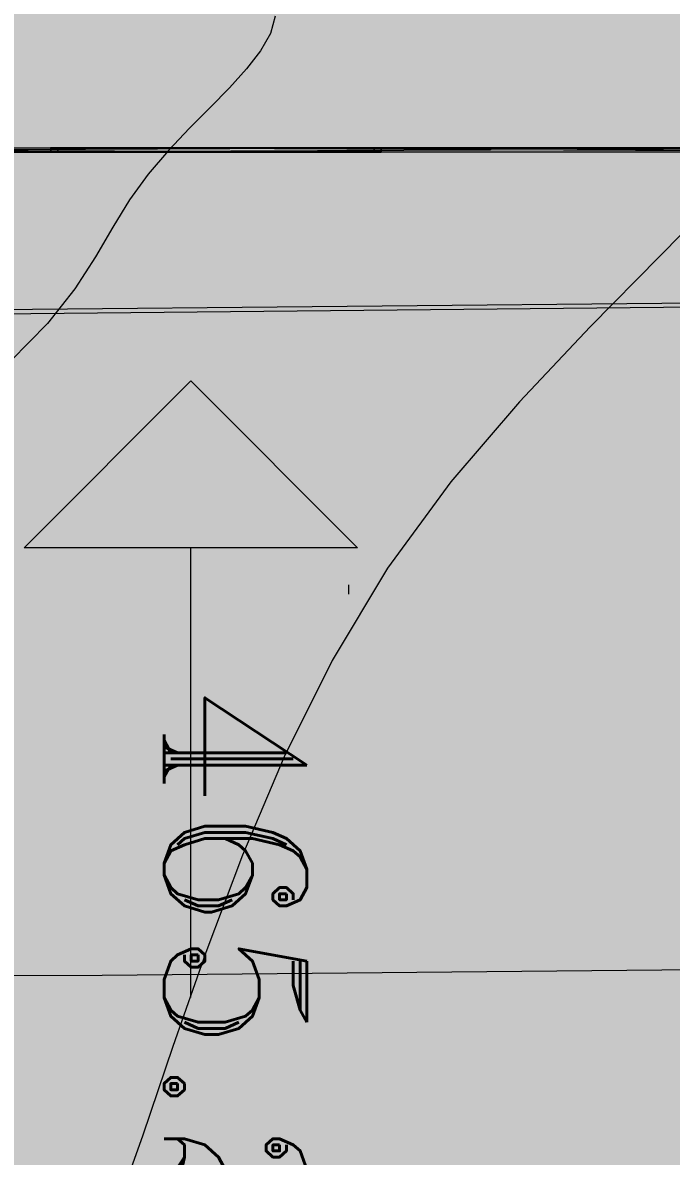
# Model space of a CAD drawing. Header units: millimetres. Extents: x 132836 to 1862386, y -330276 to -143438.
# Drawn here: x 213294 to 216699, y -275899 to -269950 of the extents above; entities that cross this region are included whole.
import ezdxf

# ---------------------------------------------------------------- set-up
doc = ezdxf.new("R2010")
doc.units = ezdxf.units.MM
doc.header["$MEASUREMENT"] = 0
doc.linetypes.add('HIDDEN', pattern=[0.375, 0.25, -0.125])
for name, color, linetype in [('Divers - Dessin général', 7, 'Continuous'), ('Nouveau_0', 7, 'Continuous'), ('Nouveau_CN_01_00', 7, 'Continuous'), ('Nouveau_CN_02_00', 7, 'Continuous'), ('Nouveau_rg', 7, 'Continuous'), ('Nouveau_TopoAlt', 7, 'Continuous'), ('Nouveau_TopoJIS', 7, 'Continuous')]:
    doc.layers.add(name, color=color, linetype=linetype)
doc.styles.add('STYLE_GENERE_5', font='romant.shx')

# ---------------------------------------------------------------- blocks, each defined once
blk = doc.blocks.new('Ligne_16_1', base_point=(214176.1, -275066.1))
at = {"linetype": 'Continuous', "lineweight": 5, "true_color": 0x990000}
blk.add_hatch(color=14, dxfattribs=at).paths.add_polyline_path([(214176.1, -271830.4), (213301.1, -272705.4), (215051.1, -272705.4)])
at = {"color": 14, "linetype": 'Continuous', "lineweight": 5, "true_color": 0x990000}
for p, q in [((214176.1, -271830.4), (213301.1, -272705.4)), ((214176.1, -271830.4), (215051.1, -272705.4)), ((215051.1, -272705.4), (213301.1, -272705.4))]:
    blk.add_line(p, q, dxfattribs=at)
at = {"color": 12, "linetype": 'HIDDEN', "lineweight": 5, "true_color": 0xcc0000}
blk.add_line((214176.1, -275066.1), (214176.1, -272705.4), dxfattribs=at)

msp = doc.modelspace()

# ---------------------------------------------------------------- hatches: boundary and pattern name
at = {"linetype": 'Continuous', "lineweight": 0, "true_color": 0x6f6f6f}
h = msp.add_hatch(color=8, dxfattribs=at)
h.paths.add_polyline_path([(141848.442, -275935.042), (141848.442, -295062.571), (269220.821, -293826.868), (269220.821, -270902.734), (268763.049, -270902.734), (254213.6, -271040.575), (254213.6, -163437.635), (153156.2, -163437.635), (153156.2, -271040.575), (153182.962, -271040.57), (153183.146, -272000.514, -0.40942736), (149183.681, -275935.042)])
h.paths.add_polyline_path([(158435.584, -260639.953), (155145.584, -260639.953), (155145.584, -248364.953), (155145.584, -243089.974), (155145.584, -242189.974), (158435.584, -242189.974)], flags=0)
h.paths.add_polyline_path([(196775.042, -260810.571), (196775.042, -222495.57), (186955.542, -222495.57), (186955.542, -218295.57), (196754.55, -218295.57), (196754.55, -208495.57), (196754.55, -204495.57), (193355.542, -204495.57), (193355.542, -201780.57), (193355.542, -195161.535), (195576.034, -195161.535), (195576.034, -189810.571), (217850.068, -189810.571), (217850.068, -262266.885), (245610.045, -262266.885), (245610.045, -253395.571), (245626.034, -253395.571), (246426.034, -253395.571), (247826.034, -253395.571), (247826.034, -248005.571), (247826.034, -246605.571), (245626.034, -246605.571), (245610.045, -246605.571), (245610.045, -171995.57), (212806.28, -171995.57), (161503.433, -171995.57), (161503.433, -193810.571), (161503.433, -230015.57), (161503.433, -260810.571)], flags=0)
h.paths.add_polyline_path([(162737.042, -269433.913, -0.09031866), (162858.773, -268727.623, -0.20144873), (163912.639, -267592.74, -0.10421145), (164718.006, -267415.055), (165317.979, -267409.371, -0.10404461), (166125.354, -267571.244, -0.23825546), (167284.257, -268953.318, -0.05518862), (167336.836, -269390.334), (167338.931, -269611.438), (167351.046, -270890.267), (167092.583, -271892.761, -0.26794919), (165370.083, -272909.124), (164770.11, -272914.808, -0.19371746), (163379.252, -272370.185, -0.07056876), (163028.663, -271931.262, -0.1316525), (162751.253, -270933.845)], flags=0)
h.paths.add_polyline_path([(173316.986, -273599.031), (173316.986, -273452.052), (173330.488, -267377.824, -0.3805567), (175316.986, -265609.826), (175394.714, -265609.826), (175394.714, -270609.826), (190394.714, -270609.826), (190394.714, -265609.826), (195356.191, -265609.826, -0.41421356), (196856.191, -267109.826), (196856.191, -273660.699, -0.34550161), (195137.285, -275433.432), (175327.752, -275599.002, -0.4157911)], flags=0)
h.paths.add_polyline_path([(205510.093, -271504.083, -0.13447393), (205230.948, -270484.937), (205230.948, -268984.937, -0.41421356), (207230.948, -266984.937), (207830.948, -266984.937, -0.41421356), (209830.948, -268984.937), (209830.948, -270484.937, -0.12882035), (209574.03, -271465.581, -0.27093629), (207830.948, -272484.937), (207230.948, -272484.937, -0.26498)], flags=0)
h.paths.add_polyline_path([(217862.687, -273329.325), (217869.949, -267730.336, -0.09856151), (218100.718, -266943.721), (218117.681, -266951.545, -0.258849), (219955.479, -265605.827), (219953.141, -265587.294), (220637.569, -265587.294), (220637.569, -265687.294), (220637.569, -270687.294), (250537.569, -270687.294), (250537.569, -265687.294), (252208.004, -265687.294), (254186.294, -265687.294), (254186.294, -267687.294), (254186.294, -271062.255, 0.00134576), (254186.323, -271073.021), (254197.209, -273095.233, -0.41421356), (252208.004, -275105.97), (243484.534, -275105.97, -0.00518896), (243431.438, -275116.103), (235447.992, -275196.191), (220071.012, -275253.24, -0.38655333), (217873.089, -273475.385, -0.02518922)], flags=0)

# ---------------------------------------------------------------- linework, layer by layer
at = {"color": 7, "linetype": 'Continuous', "lineweight": 20, "flags": 128}
for points in [[(210588.826, -270606.21), (215138.628, -270606.21)], [(210588.826, -270627.746), (215138.628, -270606.21)], [(215139.574, -270608.61), (210595.778, -270608.61)], [(213441.39, -270608.61), (213440.445, -270606.21)], [(213478.263, -270606.21), (213440.445, -270606.21)], [(213440.445, -270606.21), (213440.445, -270630.21)], [(213441.39, -270608.61), (213440.445, -270630.21)], [(213478.263, -270606.21), (213441.39, -270608.61)], [(213477.317, -270608.61), (213441.39, -270608.61)], [(213441.39, -270608.61), (213441.39, -270627.81)], [(213477.317, -270608.746), (213441.39, -270608.61)], [(213441.39, -270608.61), (213477.317, -270608.61)], [(213441.39, -270627.81), (213441.39, -270608.61)], [(213477.317, -270608.61), (213478.263, -270606.21)], [(213477.317, -270608.61), (218021.113, -270608.61)], [(213477.317, -270627.81), (213477.317, -270608.61)], [(213477.317, -270608.61), (213477.317, -270627.81)], [(213478.263, -270630.21), (213477.317, -270608.61)], [(218028.065, -270606.21), (213478.263, -270606.21)], [(218028.065, -270627.746), (213478.263, -270606.21)], [(213478.263, -270606.21), (213478.263, -270630.21)], [(215138.628, -270606.21), (215176.446, -270606.21)], [(215138.628, -270606.21), (215175.501, -270608.61)], [(215139.574, -270608.61), (215138.628, -270606.21)], [(215138.628, -270606.21), (215138.628, -270630.21)], [(215138.628, -270630.21), (215139.574, -270608.61)], [(215139.574, -270608.61), (215175.501, -270608.61)], [(215139.574, -270608.746), (215175.501, -270608.61)], [(215139.574, -270627.81), (215139.574, -270608.61)], [(215175.501, -270608.61), (215139.574, -270608.61)], [(215139.574, -270608.61), (215139.574, -270627.81)], [(215175.501, -270608.61), (215176.446, -270606.21)], [(215175.501, -270608.61), (215175.501, -270627.81)], [(215175.501, -270608.61), (215176.446, -270630.21)], [(215175.501, -270627.81), (215175.501, -270608.61)], [(215176.446, -270606.21), (215176.446, -270630.21)], [(210588.826, -270630.21), (215138.628, -270630.21)], [(210595.778, -270610.603), (215139.574, -270627.81)], [(215139.574, -270627.81), (210595.778, -270627.81)], [(213477.317, -270627.81), (213440.445, -270630.21)], [(213441.39, -270627.81), (213440.445, -270630.21)], [(213478.263, -270630.21), (213440.445, -270630.21)], [(213441.39, -270627.81), (213477.317, -270627.81)], [(213477.317, -270627.81), (213441.39, -270627.81)], [(218021.113, -270610.603), (213477.317, -270627.81)], [(213477.317, -270627.81), (218021.113, -270627.81)], [(213478.263, -270630.21), (213477.317, -270627.81)], [(218028.065, -270630.21), (213478.263, -270630.21)], [(215138.628, -270630.21), (215139.574, -270627.81)], [(215138.628, -270630.21), (215176.446, -270630.21)], [(215175.501, -270627.81), (215139.574, -270627.81)], [(215139.574, -270627.81), (215175.501, -270627.81)], [(215139.574, -270627.81), (215176.446, -270630.21)], [(215175.501, -270627.81), (215176.446, -270630.21)]]:
    msp.add_lwpolyline(points, dxfattribs=at)
at = {"layer": 'Divers - Dessin général', "color": 8, "linetype": 'Continuous', "lineweight": 5}
msp.add_lwpolyline([(254205.676, -163437.635), (254186.294, -271067.638), (152856.388, -272027.634), (152839.018, -197317.635), (152835.676, -163437.635)], close=True, dxfattribs=at)
at = {"layer": 'Divers - Dessin général', "color": 14, "linetype": 'Continuous', "lineweight": 5, "true_color": 0x990000}
msp.add_lwpolyline([(254205.676, -163437.635), (254186.294, -271067.638), (152856.388, -272027.634), (152839.018, -197317.635), (152835.676, -163437.635)], close=True, dxfattribs=at)
at = {"layer": 'Nouveau_0', "color": 8, "linetype": 'Continuous', "lineweight": 5}
msp.add_line((152835.676, -272063.016), (254199.193, -271079.638), dxfattribs=at)
msp.add_line((152835.676, -272063.016), (254199.193, -271079.638), dxfattribs=at)
at = {"layer": 'Nouveau_0', "color": 8, "linetype": 'Continuous', "lineweight": 5, "flags": 128}
msp.add_lwpolyline([(152835.676, -272063.016), (254199.193, -271079.638), (254199.193, -163437.635), (152835.676, -163437.635), (152835.676, -197326.333)], close=True, dxfattribs=at)
at = {"layer": 'Nouveau_CN_01_00', "color": 8, "linetype": 'Continuous', "lineweight": 5, "flags": 128}
msp.add_lwpolyline([(214620, -269916.518), (214593.898, -270006.676), (214542.487, -270098.623), (214469.33, -270193.324), (214379.446, -270291.853), (214277.852, -270395.283), (214169.566, -270504.688), (214059.605, -270621.143), (213952.988, -270745.722), (213854.73, -270879.498), (213766.394, -271023.551), (213675.708, -271178.979), (213566.945, -271346.889), (213424.377, -271528.383), (213232.276, -271724.568), (212974.915, -271936.547), (212636.566, -272165.424), (212201.501, -272412.305), (211658.407, -272678.031), (211013.623, -272962.387), (210277.906, -273264.897), (209462.011, -273585.083)], dxfattribs=at)
at = {"layer": 'Nouveau_CN_02_00', "color": 8, "linetype": 'Continuous', "lineweight": 5, "flags": 128}
msp.add_lwpolyline([(216983.102, -270826.001), (216639.618, -271175.693), (216273.507, -271545.588), (215901.735, -271939.317), (215541.265, -272360.511), (215209.063, -272812.802), (214918.223, -273297.065), (214666.371, -273803.151), (214447.263, -274318.16), (214254.656, -274829.187), (214082.306, -275323.33), (213923.97, -275787.686), (213773.403, -276209.352)], dxfattribs=at)
at = {"layer": 'Nouveau_rg', "color": 8, "linetype": 'Continuous', "lineweight": 5, "flags": 128}
msp.add_lwpolyline([(147567.552, -275358.909), (159741.501, -275704.121), (179134.524, -275550.958), (194861.845, -275038.784), (213710.215, -274947.589), (235087.482, -274747.605), (252251.249, -274647.467), (263883.891, -274697.543)], dxfattribs=at)
at = {"layer": 'Nouveau_TopoJIS', "color": 8, "linetype": 'Continuous', "lineweight": 5}
msp.add_line((215003.911, -272899.51), (215003.911, -272949.51), dxfattribs=at)

# ---------------------------------------------------------------- block references
at = {"color": 12, "linetype": 'HIDDEN', "lineweight": 5, "true_color": 0xcc0000}
msp.add_blockref('Ligne_16_1', (214176.107, -275066.066), dxfattribs=at)

# ---------------------------------------------------------------- texts
at = {"layer": 'Nouveau_TopoAlt', "color": 253, "linetype": 'Continuous', "lineweight": 5, "true_color": 0x9f9f9f, "insert": (214785.723, -273428.01), "char_height": 750, "attachment_point": 1, "rotation": 270, "style": 'STYLE_GENERE_5'}
msp.add_mtext('\\A1;{\\pql;\\Fromant.shx;465.209}', dxfattribs=at)

doc.saveas('drawing.dxf')
